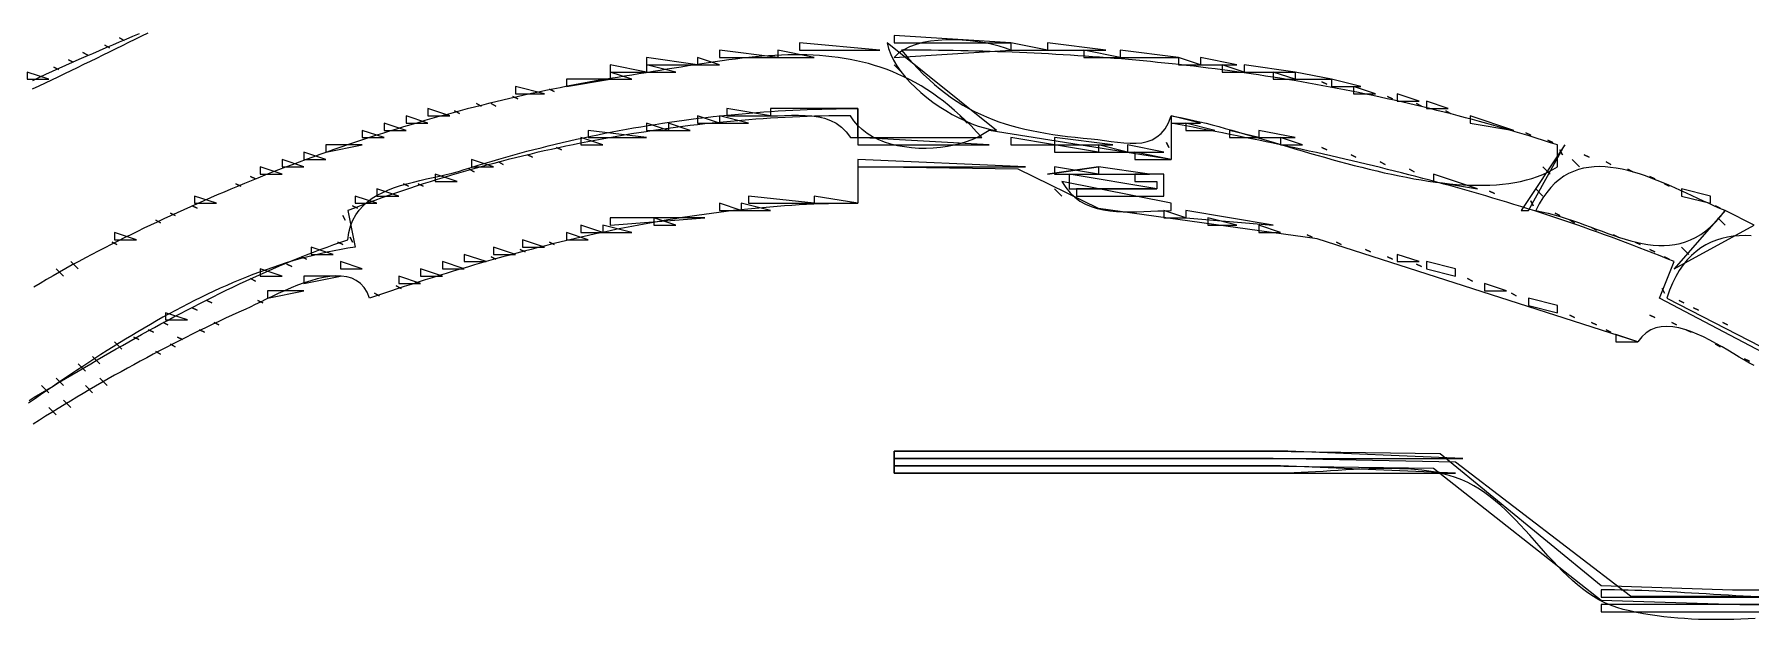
# Model space of a CAD drawing. Extents: x 0 to 1288, y 0 to 860.
# Drawn here: x 208 to 443.5, y 655.9 to 736.2 of the extents above; entities that cross this region are included whole.
import ezdxf

# ---------------------------------------------------------------- set-up
doc = ezdxf.new("R2010")
doc.units = 0
for name, color, linetype in [('C19', 19, 'CONTINUOUS'), ('C250', 250, 'CONTINUOUS'), ('C251', 251, 'CONTINUOUS'), ('C252', 252, 'CONTINUOUS'), ('C253', 253, 'CONTINUOUS'), ('C254', 254, 'CONTINUOUS'), ('C29', 29, 'CONTINUOUS'), ('C37', 37, 'CONTINUOUS'), ('C47', 47, 'CONTINUOUS'), ('C7', 7, 'CONTINUOUS')]:
    doc.layers.add(name, color=color, linetype=linetype)

msp = doc.modelspace()

# ---------------------------------------------------------------- linework, layer by layer
at = {"layer": 'C19'}
for points in [[(302, 725), (302, 724), (306, 724), (302, 725)], [(251, 712), (252, 707), (251.0372, 706.8475), (250.0788, 706.6795), (249.1249, 706.4964), (248.1753, 706.2984), (247.2299, 706.0858), (246.2887, 705.8589), (245.3516, 705.618), (244.4186, 705.3634), (243.4895, 705.0953), (242.5644, 704.8142), (241.6432, 704.5201), (240.7257, 704.2136), (239.8119, 703.8948), (238.9019, 703.564), (237.9954, 703.2216), (237.0924, 702.8678), (236.1929, 702.5028), (235.2968, 702.1272), (234.404, 701.741), (233.5144, 701.3445), (232.6281, 700.9382), (231.7449, 700.5223), (230.8648, 700.097), (229.9877, 699.6627), (229.1135, 699.2196), (228.2422, 698.7681), (227.3737, 698.3084), (226.5079, 697.8408), (225.6448, 697.3657), (224.7843, 696.8832), (223.9263, 696.3938), (223.0708, 695.8977), (222.2178, 695.3951), (221.367, 694.8865), (220.5186, 694.372), (219.6723, 693.852), (218.8282, 693.3267), (217.9862, 692.7965), (217.1462, 692.2616), (216.3082, 691.7224), (215.472, 691.179), (214.6377, 690.632), (213.8051, 690.0814), (212.9742, 689.5276), (212.1449, 688.9709), (211.3171, 688.4116), (210.4909, 687.8499), (209.6661, 687.2863), (208.8426, 686.7209), (208.0204, 686.154), (207.1995, 685.586)]]:
    msp.add_lwpolyline(points, dxfattribs=at)
at = {"layer": 'C250'}
for points in [[(219.666672, 735.666687), (220.333328, 735.333313), (219.666672, 735.666687)], [(313, 735), (313, 734), (324, 734), (313, 735)], [(342, 735), (342, 734), (347, 734), (342, 735)], [(214.666672, 733.666687), (215.333328, 733.333313), (214.666672, 733.666687)], [(217.666672, 734.666687), (218.333328, 734.333313), (217.666672, 734.666687)], [(352, 734), (352, 733), (357, 733), (352, 734)], [(365, 733), (365, 732), (368, 732), (365, 733)], [(207, 731), (207, 730), (210, 730), (207, 731)], [(210.666672, 731.666687), (211.333328, 731.333313), (210.666672, 731.666687)], [(371, 732), (371, 731), (374, 731), (371, 732)], [(378, 731), (378, 730), (381, 730), (378, 731)], [(389, 729), (389, 728), (392, 728), (389, 729)], [(393.666656, 727.666687), (394.333344, 727.333313), (393.666656, 727.666687)], [(397.666656, 726.666687), (398.333344, 726.333313), (397.666656, 726.666687)], [(299, 725), (299, 724), (302, 724), (299, 725)], [(279.666656, 720.666687), (280.333344, 720.333313), (279.666656, 720.666687)], [(363.333344, 721.333313), (363.666656, 720.666687), (363.333344, 721.333313)], [(275.666656, 719.666687), (276.333344, 719.333313), (275.666656, 719.666687)], [(348, 718), (348, 717), (354, 717), (348, 718)], [(400, 717), (400, 716), (406, 715), (400, 717)], [(252, 714), (252, 713), (255, 713), (252, 714)], [(258.666656, 715.666687), (259.333344, 715.333313), (258.666656, 715.666687)], [(260.666656, 715.666687), (261.333344, 715.333313), (260.666656, 715.666687)], [(414, 715), (415, 714), (414, 715)], [(250.333328, 711.333313), (250.666672, 710.666687), (250.333328, 711.333313)], [(251.666672, 712.666687), (252.333328, 712.333313), (251.666672, 712.666687)], [(363, 712), (363, 711), (366, 711), (363, 712)], [(413.333344, 713.333313), (413.666656, 712.666687), (413.333344, 713.333313)], [(219, 709), (219, 708), (222, 708), (219, 709)], [(246, 707), (246, 706), (249, 706), (246, 707)], [(249.666672, 707.666687), (250.333328, 707.333313), (249.666672, 707.666687)], [(434, 707), (435, 706), (434, 707)], [(242.666672, 704.666687), (243.333328, 704.333313), (242.666672, 704.666687)], [(244.666672, 705.666687), (245.333328, 705.333313), (244.666672, 705.666687)], [(250, 705), (250, 704), (253, 704), (250, 705)], [(393.666656, 705.666687), (394.333344, 705.333313), (393.666656, 705.666687)], [(399, 705), (399, 704), (403, 703), (403, 704), (399, 705)], [(431.666656, 705.666687), (432.333344, 705.333313), (431.666656, 705.666687)], [(237.666672, 702.666687), (238.333328, 702.333313), (237.666672, 702.666687)], [(245, 703), (245, 702), (250, 703), (245, 703)], [(254.666672, 700.666687), (255.333328, 700.333313), (254.666672, 700.666687)], [(431.333344, 701.333313), (431.666656, 700.666687), (431.333344, 701.333313)], [(230.666672, 695.666687), (231.333328, 695.333313), (230.666672, 695.666687)], [(232.666672, 696.666687), (233.333328, 696.333313), (232.666672, 696.666687)], [(421.666656, 696.666687), (422.333344, 696.333313), (421.666656, 696.666687)], [(423.666656, 695.666687), (424.333344, 695.333313), (423.666656, 695.666687)], [(224.666672, 692.666687), (225.333328, 692.333313), (224.666672, 692.666687)], [(214, 691), (215, 690), (214, 691)], [(216, 692), (217, 691), (216, 692)], [(210, 685), (211, 684), (210, 685)]]:
    msp.add_lwpolyline(points, dxfattribs=at)
at = {"layer": 'C251'}
for points in [[(222.4056, 736.2316), (221.4832, 735.8529), (220.5615, 735.4711), (219.6405, 735.0862), (218.7202, 734.6983), (217.8006, 734.3073), (216.8817, 733.9133), (215.9634, 733.5162), (215.0459, 733.1161), (214.129, 732.7129), (213.2129, 732.3066), (212.2975, 731.8974), (211.3828, 731.4851), (210.4688, 731.0697), (209.5555, 730.6513), (208.643, 730.2299), (207.7311, 729.8054)], [(326, 733), (342, 734), (341.2462, 734.2853), (340.4017, 734.5479), (339.4802, 734.7835), (338.4948, 734.9883), (337.4592, 735.1582), (336.3868, 735.2891), (335.2909, 735.377), (334.185, 735.4178), (333.0825, 735.4074), (331.997, 735.342), (330.9418, 735.2173), (329.9304, 735.0294), (328.9761, 734.7743), (328.0925, 734.4478), (327.293, 734.0459), (326.591, 733.5647), (326, 733)], [(395, 728), (395, 727), (398, 727), (395, 728)], [(303, 726), (303, 725), (309, 725), (303, 726)], [(309, 726), (309, 725), (309.9689, 725.012), (310.9373, 725.0384), (311.8996, 725.0642), (312.8505, 725.0745), (313.7846, 725.0543), (314.6964, 724.9886), (315.5805, 724.8625), (316.4314, 724.661), (317.2439, 724.3693), (318.0124, 723.9722), (318.7315, 723.455), (319.3958, 722.8025), (320, 722), (321, 722), (321, 726), (309, 726)], [(401.666656, 725.666687), (402.333344, 725.333313), (401.666656, 725.666687)], [(284, 723), (284, 722), (292, 722), (284, 723)], [(292, 724), (292, 723), (295, 723), (292, 724)], [(364, 725), (364, 724), (368, 724), (364, 725)], [(376, 723), (376, 722), (381, 722), (376, 723)], [(405, 725), (405, 724), (411, 723), (405, 725)], [(248, 721), (248, 720), (253, 721), (248, 721)], [(283, 722), (283, 721), (286, 721), (283, 722)], [(358, 721), (358, 720), (363, 720), (358, 721)], [(379, 722), (379, 721), (382, 721), (379, 722)], [(418, 721), (412, 712), (413, 712), (418, 721)], [(415.666656, 721.666687), (416.333344, 721.333313), (415.666656, 721.666687)], [(245, 720), (245, 719), (248, 719), (245, 720)], [(268, 719), (268, 718), (271, 718), (268, 719)], [(271.666656, 718.666687), (272.333344, 718.333313), (271.666656, 718.666687)], [(359, 720), (359, 719), (364, 719), (359, 720)], [(388.666656, 719.666687), (389.333344, 719.333313), (388.666656, 719.666687)], [(237.666672, 716.666687), (238.333328, 716.333313), (237.666672, 716.666687)], [(239, 718), (239, 717), (242, 717), (239, 718)], [(347, 717), (354, 718), (347, 717)], [(349, 716), (349.5305, 715.1579), (350.122, 714.4342), (350.7697, 713.8203), (351.4688, 713.3076), (352.2146, 712.8878), (353.0024, 712.5522), (353.8274, 712.2923), (354.6849, 712.0997), (355.57, 711.9659), (356.4781, 711.8822), (357.4045, 711.8403), (358.3443, 711.8316), (359.2928, 711.8476), (360.2453, 711.8797), (361.197, 711.9196), (362.1432, 711.9585), (363.0791, 711.9882), (364, 712), (364, 713), (349, 716)], [(354, 718), (354, 717), (361, 717), (354, 718)], [(414, 712), (414.848, 711.8373), (415.6926, 711.6441), (416.5335, 711.4244), (417.3706, 711.1817), (418.2039, 710.92), (419.033, 710.6429), (419.858, 710.3543), (420.6786, 710.0579), (421.4946, 709.7576), (422.3061, 709.457), (423.1127, 709.16), (423.9143, 708.8703), (424.7109, 708.5918), (425.5022, 708.3281), (426.2881, 708.0832), (427.0685, 707.8606), (427.8432, 707.6644), (428.612, 707.4981), (429.3749, 707.3655), (430.1316, 707.2706), (430.8821, 707.217), (431.6261, 707.2085), (432.3636, 707.2489), (433.0944, 707.3419), (433.8182, 707.4914), (434.5351, 707.7011), (435.2448, 707.9748), (435.9472, 708.3163), (436.6422, 708.7293), (437.3295, 709.2177), (438.0091, 709.7852), (438.6808, 710.4355), (439.3445, 711.1725), (440, 712), (439.276, 712.3039), (438.5382, 712.6257), (437.7877, 712.9622), (437.0257, 713.3104), (436.2536, 713.6671), (435.4726, 714.0292), (434.6838, 714.3936), (433.8885, 714.7572), (433.088, 715.1169), (432.2834, 715.4696), (431.4761, 715.8122), (430.6673, 716.1415), (429.8581, 716.4545), (429.0498, 716.7481), (428.2437, 717.0191), (427.441, 717.2645), (426.6429, 717.4811), (425.8507, 717.6659), (425.0656, 717.8156), (424.2888, 717.9273), (423.5215, 717.9978), (422.7651, 718.024), (422.0207, 718.0028), (421.2895, 717.9311), (420.5729, 717.8058), (419.872, 717.6238), (419.188, 717.3819), (418.5223, 717.0771), (417.876, 716.7062), (417.2504, 716.2662), (416.6467, 715.7539), (416.0661, 715.1663), (415.5099, 714.5002), (414.9793, 713.7525), (414.4756, 712.9201), (414, 712)], [(415, 718), (416, 717), (415, 718)], [(426.666656, 717.666687), (427.333344, 717.333313), (426.666656, 717.666687)], [(306, 714), (306, 713), (315, 713), (306, 714)], [(315, 714), (315, 713), (321, 713), (315, 714)], [(229.666672, 712.666687), (230.333328, 712.333313), (229.666672, 712.666687)], [(305, 713), (305, 712), (309, 712), (305, 713)], [(281, 709), (281, 708), (284, 708), (281, 709)], [(369, 711), (369, 710), (373, 710), (369, 711)], [(439, 711), (440, 710), (439, 711)], [(251.333328, 708.333313), (251.666672, 707.666687), (251.333328, 708.333313)], [(274.666656, 706.666687), (275.333344, 706.333313), (274.666656, 706.666687)], [(278.666656, 707.666687), (279.333344, 707.333313), (278.666656, 707.666687)], [(427.666656, 707.666687), (428.333344, 707.333313), (427.666656, 707.666687)], [(397.666656, 704.666687), (398.333344, 704.333313), (397.666656, 704.666687)], [(239, 704), (239, 703), (242, 703), (239, 704)], [(258, 703), (258, 702), (261, 702), (258, 703)], [(261, 704), (261, 703), (264, 703), (261, 704)], [(407, 702), (407, 701), (410, 701), (407, 702)], [(231.666672, 699.666687), (232.333328, 699.333313), (231.666672, 699.666687)], [(238.666672, 699.666687), (239.333328, 699.333313), (238.666672, 699.666687)], [(257.666656, 701.666687), (258.333344, 701.333313), (257.666656, 701.666687)], [(410.666656, 700.666687), (411.333344, 700.333313), (410.666656, 700.666687)], [(226, 698), (226, 697), (229, 697), (226, 698)], [(435.666656, 698.666687), (436.333344, 698.333313), (435.666656, 698.666687)], [(221.666672, 694.666687), (222.333328, 694.333313), (221.666672, 694.666687)], [(226.666672, 693.666687), (227.333328, 693.333313), (226.666672, 693.666687)], [(227.666672, 694.666687), (228.333328, 694.333313), (227.666672, 694.666687)], [(442.666656, 691.666687), (443.333344, 691.333313), (442.666656, 691.666687)], [(209, 688), (210, 687), (209, 688)], [(212, 686), (213, 685), (212, 686)], [(326, 679), (326, 678), (404, 678), (380, 679), (326, 679)], [(326, 677), (326, 676), (403, 676), (379, 677), (326, 677)], [(443.5151, 659.0632), (442.4888, 659.1241), (441.4651, 659.1859), (440.4444, 659.2481), (439.4271, 659.3104), (438.4135, 659.3724), (437.404, 659.4337), (436.399, 659.4938), (435.3987, 659.5525), (434.4037, 659.6093), (433.4142, 659.6637), (432.4306, 659.7156), (431.4533, 659.7643), (430.4826, 659.8096), (429.5189, 659.851), (428.5626, 659.8881), (427.614, 659.9207), (426.6735, 659.9482), (425.7415, 659.9702), (424.8184, 659.9865), (423.9044, 659.9965), (423, 660), (423, 659), (467, 659)], [(423, 658), (423, 657), (484, 657), (464, 658), (423, 658)]]:
    msp.add_lwpolyline(points, dxfattribs=at)
at = {"layer": 'C252'}
for points in [[(292, 733), (292, 732), (299, 732), (292, 733)], [(299, 733), (299, 732), (302, 732), (299, 733)], [(292, 732), (292, 731), (296, 731), (292, 732)], [(278.666656, 728.666687), (279.333344, 728.333313), (278.666656, 728.666687)], [(281, 730), (281, 729), (287, 730), (281, 730)], [(270.666656, 726.666687), (271.333344, 726.333313), (270.666656, 726.666687)], [(273.666656, 727.666687), (274.333344, 727.333313), (273.666656, 727.666687)], [(469, 680), (431, 700), (433, 705), (432.044, 705.3897), (431.0882, 705.7746), (430.1326, 706.1548), (429.1772, 706.5303), (428.2219, 706.9012), (427.2667, 707.2676), (426.3115, 707.6294), (425.3564, 707.9868), (424.4013, 708.3397), (423.4462, 708.6884), (422.491, 709.0327), (421.5358, 709.3729), (420.5804, 709.7088), (419.6249, 710.0407), (418.6693, 710.3685), (417.7134, 710.6923), (416.7573, 711.0122), (415.801, 711.3281), (414.8444, 711.6403), (413.8875, 711.9486), (412.9302, 712.2533), (411.9726, 712.5543), (411.0146, 712.8517), (410.0562, 713.1455), (409.0973, 713.4359), (408.1379, 713.7228), (407.178, 714.0064), (406.2176, 714.2866), (405.2566, 714.5636), (404.295, 714.8374), (403.3328, 715.108), (402.3699, 715.3755), (401.4064, 715.64), (400.4421, 715.9015), (399.4771, 716.1601), (398.5113, 716.4158), (397.5447, 716.6687), (396.5773, 716.9189), (395.6091, 717.1663), (394.6399, 717.4111), (393.6699, 717.6534), (392.6989, 717.8931), (391.7269, 718.1303), (390.7539, 718.3651), (389.7799, 718.5976), (388.8048, 718.8278), (387.8287, 719.0557), (386.8514, 719.2814), (385.873, 719.505), (384.8934, 719.7266), (383.9126, 719.9461), (382.9306, 720.1636), (381.9473, 720.3793), (380.9628, 720.5931), (379.9769, 720.8051), (378.9896, 721.0154), (378.001, 721.224), (377.011, 721.431), (376.0196, 721.6364), (375.0267, 721.8403), (374.0323, 722.0427), (373.0363, 722.2438), (372.0389, 722.4435), (371.0398, 722.642), (370.0392, 722.8392), (369.0369, 723.0352), (368.033, 723.2302), (367.0273, 723.4241), (366.02, 723.6169), (365.0108, 723.8089), (364, 724), (364, 719), (339, 723), (338.3444, 722.5508), (337.6232, 722.1438), (336.8435, 721.7801), (336.0124, 721.4604), (335.1373, 721.1858), (334.2251, 720.9571), (333.2831, 720.7753), (332.3184, 720.6413), (331.3382, 720.556), (330.3497, 720.5204), (329.36, 720.5354), (328.3763, 720.602), (327.4057, 720.721), (326.4555, 720.8933), (325.5328, 721.12), (324.6447, 721.4019), (323.7984, 721.74), (323.0011, 722.1352), (322.2599, 722.5884), (321.5821, 723.1005), (320.9747, 723.6725), (320.4449, 724.3054), (320, 725), (319.0078, 724.9971), (318.0143, 724.9885), (317.0196, 724.9743), (316.0237, 724.9543), (315.0267, 724.9288), (314.0287, 724.8976), (313.0297, 724.8607), (312.0298, 724.8183), (311.0291, 724.7703), (310.0275, 724.7167), (309.0253, 724.6576), (308.0224, 724.593), (307.019, 724.5228), (306.015, 724.4472), (305.0106, 724.3661), (304.0058, 724.2795), (303.0006, 724.1875), (301.9953, 724.0901), (300.9897, 723.9872), (299.984, 723.879), (298.9783, 723.7655), (297.9726, 723.6465), (296.9669, 723.5223), (295.9614, 723.3927), (294.9561, 723.2578), (293.9511, 723.1177), (292.9465, 722.9723), (291.9422, 722.8217), (290.9384, 722.6658), (289.9351, 722.5047), (288.9325, 722.3385), (287.9305, 722.1671), (286.9292, 721.9905), (285.9288, 721.8088), (284.9292, 721.622), (283.9305, 721.4301), (282.9329, 721.2331), (281.9363, 721.031), (280.9408, 720.8239), (279.9466, 720.6118), (278.9536, 720.3946), (277.9619, 720.1725), (276.9716, 719.9454), (275.9827, 719.7134), (274.9954, 719.4764), (274.0097, 719.2345), (273.0256, 718.9877), (272.0433, 718.736), (271.0627, 718.4795), (270.084, 718.2181), (269.1072, 717.9518), (268.1324, 717.6808), (267.1597, 717.405), (266.189, 717.1244), (265.2206, 716.839), (264.2544, 716.5489), (263.2904, 716.2541), (262.3289, 715.9546), (261.3698, 715.6504), (260.4133, 715.3415), (259.4593, 715.0279), (258.5079, 714.7098), (257.5592, 714.387), (256.6134, 714.0597), (255.6703, 713.7277), (254.7302, 713.3912), (253.793, 713.0502), (252.8589, 712.7046), (251.9278, 712.3545), (251, 712)], [(253, 723), (253, 722), (256, 722), (253, 723)], [(295, 724), (295, 723), (298, 723), (295, 724)], [(348, 722), (348, 721), (356, 721), (348, 722)], [(348, 721), (348, 720), (354, 720), (348, 721)], [(392.666656, 718.666687), (393.333344, 718.333313), (392.666656, 718.666687)], [(420.666656, 719.666687), (421.333344, 719.333313), (420.666656, 719.666687)], [(423.666656, 718.666687), (424.333344, 718.333313), (423.666656, 718.666687)], [(359, 717), (359, 716), (362, 716), (362, 715), (351, 715), (351, 714), (363, 714), (363, 717), (359, 717)], [(396.666656, 717.666687), (397.333344, 717.333313), (396.666656, 717.666687)], [(255, 715), (255, 714), (258, 714), (255, 715)], [(348, 715), (349, 714), (348, 715)], [(407.666656, 714.666687), (408.333344, 714.333313), (407.666656, 714.666687)], [(431.666656, 715.666687), (432.333344, 715.333313), (431.666656, 715.666687)], [(434, 715), (434, 714), (438, 713), (438, 714), (434, 715)], [(440, 712), (433, 704), (444, 710), (440, 712)], [(293, 711), (293, 710), (296, 710), (293, 711)], [(376, 710), (376, 709), (379, 709), (376, 710)], [(418.666656, 710.666687), (419.333344, 710.333313), (418.666656, 710.666687)], [(275, 708), (275, 707), (278, 707), (275, 708)], [(382.666656, 708.666687), (383.333344, 708.333313), (382.666656, 708.666687)], [(429.666656, 706.666687), (430.333344, 706.333313), (429.666656, 706.666687)], [(443.5839, 708.5501), (442.7487, 708.5747), (441.9254, 708.5518), (441.1162, 708.4793), (440.323, 708.355), (439.5476, 708.177), (438.7922, 707.943), (438.0587, 707.6509), (437.3491, 707.2986), (436.6653, 706.8841), (436.0093, 706.4051), (435.3831, 705.8596), (434.7887, 705.2454), (434.2281, 704.5604), (433.7031, 703.8026), (433.2158, 702.9697), (432.7682, 702.0598), (432.3623, 701.0705), (432, 700)], [(213, 705), (214, 704), (213, 705)], [(264, 705), (264, 704), (267, 704), (264, 705)], [(270.666656, 705.666687), (271.333344, 705.333313), (270.666656, 705.666687)], [(432, 700), (469, 681)], [(433.666656, 699.666687), (434.333344, 699.333313), (433.666656, 699.666687)], [(418.666656, 697.666687), (419.333344, 697.333313), (418.666656, 697.666687)], [(225.666672, 696.666687), (226.333328, 696.333313), (225.666672, 696.666687)], [(211, 689), (212, 688), (211, 689)], [(215, 688), (216, 687), (215, 688)], [(217, 689), (218, 688), (217, 689)], [(326, 678), (326, 677), (376, 677), (400, 676.682861), (423, 658.603394), (442, 658), (484, 658), (468, 659), (427, 659.148132), (403, 677.486145), (378, 678), (326, 678)]]:
    msp.add_lwpolyline(points, dxfattribs=at)
at = {"layer": 'C253'}
for points in [[(325, 735), (325.2041, 734.2093), (325.5024, 733.4185), (325.8881, 732.6312), (326.3543, 731.8507), (326.8942, 731.0807), (327.501, 730.3244), (328.1679, 729.5855), (328.8881, 728.8673), (329.6548, 728.1734), (330.4612, 727.5071), (331.3003, 726.8721), (332.1656, 726.2717), (333.05, 725.7094), (333.9468, 725.1888), (334.8493, 724.7131), (335.7505, 724.286), (336.6437, 723.9109), (337.5221, 723.5913), (338.3788, 723.3306), (339.207, 723.1323), (340, 723), (325, 735)], [(326, 736), (326, 735), (342, 735), (326, 736)], [(347, 735), (347, 734), (355, 734), (347, 735)], [(302, 734), (302, 733), (310, 733), (302, 734)], [(327, 734), (327.7538, 733.0977), (328.5073, 732.2435), (329.2613, 731.4358), (330.0166, 730.6731), (330.7742, 729.954), (331.5348, 729.2771), (332.2994, 728.6407), (333.0689, 728.0435), (333.8442, 727.484), (334.626, 726.9607), (335.4153, 726.4722), (336.213, 726.0169), (337.0199, 725.5934), (337.837, 725.2002), (338.665, 724.8358), (339.5049, 724.4989), (340.3575, 724.1878), (341.2238, 723.9012), (342.1045, 723.6375), (343.0006, 723.3952), (343.913, 723.173), (344.8425, 722.9693), (345.79, 722.7827), (346.7563, 722.6117), (347.7424, 722.4547), (348.7492, 722.3104), (349.7774, 722.1773), (350.8281, 722.0539), (351.9019, 721.9386), (353, 721.8302), (353.9168, 721.7285), (354.8302, 721.6078), (355.735, 721.4828), (356.6259, 721.3681), (357.4975, 721.2785), (358.3447, 721.2287), (359.1622, 721.2334), (359.9447, 721.3073), (360.6869, 721.4652), (361.3836, 721.7218), (362.0295, 722.0918), (362.6194, 722.5899), (363.1479, 723.2308), (363.6099, 724.0292), (364, 725), (364.7455, 724.8668), (365.5119, 724.7168), (366.2985, 724.5508), (367.1043, 724.3699), (367.9286, 724.1749), (368.7706, 723.9667), (369.6295, 723.7464), (370.5044, 723.5147), (371.3946, 723.2727), (372.2993, 723.0212), (373.2177, 722.7612), (374.1489, 722.4936), (375.0922, 722.2193), (376.0467, 721.9393), (377.0117, 721.6545), (377.9863, 721.3658), (378.9698, 721.0742), (379.9614, 720.7805), (380.9601, 720.4857), (381.9654, 720.1908), (382.9762, 719.8965), (383.9919, 719.604), (385.0116, 719.314), (386.0346, 719.0276), (387.0599, 718.7457), (388.0869, 718.4691), (389.1147, 718.1988), (390.1425, 717.9357), (391.1696, 717.6808), (392.195, 717.435), (393.218, 717.1992), (394.2379, 716.9743), (395.2537, 716.7613), (396.2647, 716.561), (397.2702, 716.3745), (398.2692, 716.2026), (399.261, 716.0463), (400.2448, 715.9065), (401.2197, 715.7841), (402.1851, 715.6801), (403.14, 715.5953), (404.0837, 715.5307), (405.0153, 715.4872), (405.9341, 715.4658), (406.8393, 715.4674), (407.73, 715.4928), (408.6055, 715.5431), (409.4649, 715.6192), (410.3075, 715.7219), (411.1325, 715.8522), (411.9389, 716.0111), (412.7261, 716.1994), (413.4933, 716.4182), (414.2396, 716.6682), (414.9642, 716.9505), (415.6663, 717.2659), (416.3452, 717.6154), (417, 718), (417, 721), (416.0285, 721.3137), (415.0569, 721.623), (414.0851, 721.9278), (413.1131, 722.2283), (412.1409, 722.5243), (411.1684, 722.816), (410.1958, 723.1034), (409.223, 723.3865), (408.2499, 723.6652), (407.2766, 723.9397), (406.303, 724.21), (405.3292, 724.476), (404.3552, 724.7378), (403.3809, 724.9954), (402.4063, 725.2489), (401.4314, 725.4982), (400.4562, 725.7434), (399.4808, 725.9845), (398.505, 726.2215), (397.529, 726.4545), (396.5526, 726.6835), (395.5759, 726.9084), (394.5989, 727.1294), (393.6215, 727.3463), (392.6438, 727.5594), (391.6658, 727.7685), (390.6874, 727.9737), (389.7086, 728.1751), (388.7294, 728.3726), (387.7499, 728.5662), (386.77, 728.7561), (385.7897, 728.9421), (384.809, 729.1244), (383.8279, 729.3029), (382.8464, 729.4778), (381.8644, 729.6489), (380.8821, 729.8163), (379.8993, 729.9801), (378.916, 730.1402), (377.9323, 730.2967), (376.9482, 730.4497), (375.9636, 730.599), (374.9785, 730.7448), (373.9929, 730.8871), (373.0068, 731.0259), (372.0203, 731.1612), (371.0332, 731.293), (370.0457, 731.4214), (369.0576, 731.5464), (368.069, 731.668), (367.0799, 731.7862), (366.0903, 731.9011), (365.1001, 732.0126), (364.1093, 732.1208), (363.118, 732.2258), (362.1262, 732.3274), (361.1337, 732.4259), (360.1407, 732.5211), (359.1471, 732.6131), (358.1529, 732.7019), (357.1581, 732.7876), (356.1627, 732.8701), (355.1667, 732.9496), (354.1701, 733.0259), (353.1728, 733.0992), (352.1749, 733.1694), (351.1763, 733.2367), (350.1772, 733.3009), (349.1773, 733.3621), (348.1768, 733.4204), (347.1756, 733.4757), (346.1737, 733.5282), (345.1712, 733.5777), (344.168, 733.6244), (343.164, 733.6682), (342.1594, 733.7092), (341.154, 733.7474), (340.1479, 733.7828), (339.1411, 733.8154), (338.1336, 733.8454), (337.1253, 733.8725), (336.1162, 733.8971), (335.1064, 733.9189), (334.0959, 733.9381), (333.0845, 733.9546), (332.0724, 733.9686), (331.0595, 733.9799), (330.0458, 733.9887), (329.0314, 733.995), (328.0161, 733.9987), (327, 734)], [(357, 734), (357, 733), (365, 733), (357, 734)], [(368, 733), (368, 732), (373, 732), (368, 733)], [(287, 732), (287, 731), (292, 731), (287, 732)], [(287, 731), (287, 730), (290, 730), (287, 731)], [(326, 732), (327, 731), (326, 732)], [(374, 732), (374, 731), (381, 731), (374, 732)], [(381, 731), (381, 730), (386, 730), (381, 731)], [(274, 729), (274, 728), (278, 728), (274, 729)], [(262, 726), (262, 725), (265, 725), (262, 726)], [(265.666656, 725.666687), (266.333344, 725.333313), (265.666656, 725.666687)], [(268.666656, 726.666687), (269.333344, 726.333313), (268.666656, 726.666687)], [(399, 727), (399, 726), (402, 726), (399, 727)], [(256, 724), (256, 723), (259, 723), (256, 724)], [(259, 725), (259, 724), (262, 724), (259, 725)], [(366, 724), (366, 723), (370, 723), (366, 724)], [(372, 723), (372, 722), (376, 722), (372, 723)], [(321, 722), (321, 721), (339, 721), (321, 722)], [(354, 721), (354, 720), (358, 720), (354, 721)], [(384.666656, 720.666687), (385.333344, 720.333313), (384.666656, 720.666687)], [(412.666656, 722.666687), (413.333344, 722.333313), (412.666656, 722.666687)], [(242, 719), (242, 718), (245, 718), (242, 719)], [(444, 690.7553), (443.3562, 691.0987), (442.6674, 691.4894), (441.9389, 691.917), (441.1758, 692.3708), (440.3836, 692.8406), (439.5672, 693.3159), (438.7321, 693.7862), (437.8834, 694.2411), (437.0264, 694.6702), (436.1664, 695.0629), (435.3084, 695.4089), (434.4579, 695.6977), (433.62, 695.9188), (432.8, 696.0619), (432.0031, 696.1165), (431.2345, 696.0721), (430.4995, 695.9182), (429.8033, 695.6446), (429.1511, 695.2406), (428.5483, 694.6959), (428, 694), (384, 708.112671), (354, 712.278564), (343, 717.685974), (321, 718)], [(429.666656, 716.666687), (430.333344, 716.333313), (429.666656, 716.666687)], [(230, 714), (230, 713), (233, 713), (230, 714)], [(235.666672, 715.666687), (236.333328, 715.333313), (235.666672, 715.666687)], [(226.666672, 711.666687), (227.333328, 711.333313), (226.666672, 711.666687)], [(302, 713), (302, 712), (305, 712), (302, 713)], [(366, 712), (366, 711), (378, 710), (366, 712)], [(438.666656, 712.666687), (439.333344, 712.333313), (438.666656, 712.666687)], [(224.666672, 710.666687), (225.333328, 710.333313), (224.666672, 710.666687)], [(286, 710), (286, 709), (290, 709), (286, 710)], [(287, 711), (287, 710), (300, 711), (287, 711)], [(218.666672, 707.666687), (219.333328, 707.333313), (218.666672, 707.666687)], [(271, 707), (271, 706), (274, 706), (271, 707)], [(386.666656, 707.666687), (387.333344, 707.333313), (386.666656, 707.666687)], [(390.666656, 706.666687), (391.333344, 706.333313), (390.666656, 706.666687)], [(267, 706), (267, 705), (270, 705), (267, 706)], [(395, 706), (395, 705), (398, 705), (395, 706)], [(211, 704), (212, 703), (211, 704)], [(240, 701), (240, 700), (245, 701), (240, 701)], [(413, 700), (413, 699), (417, 698), (417, 699), (413, 700)], [(229.666672, 698.666687), (230.333328, 698.333313), (229.666672, 698.666687)], [(223.666672, 695.666687), (224.333328, 695.333313), (223.666672, 695.666687)], [(425, 695), (425, 694), (428, 694), (425, 695)], [(432.666656, 696.666687), (433.333344, 696.333313), (432.666656, 696.666687)], [(439.666656, 696.666687), (440.333344, 696.333313), (439.666656, 696.666687)], [(219, 694), (220, 693), (219, 694)], [(438.666656, 693.666687), (439.333344, 693.333313), (438.666656, 693.666687)], [(440.666656, 692.666687), (441.333344, 692.333313), (440.666656, 692.666687)]]:
    msp.add_lwpolyline(points, dxfattribs=at)
at = {"layer": 'C254'}
for points in [[(386, 730), (386, 729), (390, 729), (386, 730)], [(335, 725), (336, 724), (335, 725)], [(342, 722), (342, 721), (348, 721), (342, 722)], [(350, 717), (350, 715), (362, 715), (350, 717)], [(283, 710), (283, 709), (286, 709), (283, 710)], [(424.666656, 708.666687), (425.333344, 708.333313), (424.666656, 708.666687)], [(404.666656, 702.666687), (405.333344, 702.333313), (404.666656, 702.666687)], [(434.666656, 695.666687), (435.333344, 695.333313), (434.666656, 695.666687)]]:
    msp.add_lwpolyline(points, dxfattribs=at)
at = {"layer": 'C29'}
msp.add_lwpolyline([(429.666656, 697.666687), (430.333344, 697.333313), (429.666656, 697.666687)], dxfattribs=at)
at = {"layer": 'C37'}
for points in [[(417.333344, 720.333313), (417.666656, 719.666687), (417.333344, 720.333313)], [(416.666656, 711.666687), (417.333344, 711.333313), (416.666656, 711.666687)]]:
    msp.add_lwpolyline(points, dxfattribs=at)
at = {"layer": 'C47'}
for points in [[(212.666672, 732.666687), (213.333328, 732.333313), (212.666672, 732.666687)], [(384.666656, 729.666687), (385.333344, 729.333313), (384.666656, 729.666687)], [(321, 719), (321, 718), (344, 718), (321, 719)]]:
    msp.add_lwpolyline(points, dxfattribs=at)
at = {"layer": 'C7'}
for points in [[(207.7661, 728.7058), (208.6485, 729.1135), (209.5303, 729.5251), (210.4116, 729.9403), (211.2923, 730.3587), (212.1727, 730.7801), (213.0527, 731.2043), (213.9325, 731.6307), (214.8122, 732.0593), (215.6918, 732.4897), (216.5714, 732.9215), (217.451, 733.3546), (218.3309, 733.7885), (219.211, 734.223), (220.0915, 734.6578), (220.9723, 735.0926), (221.8537, 735.5271), (222.7357, 735.961), (223.6183, 736.3939)], [(207.2965, 685.9542), (208, 686.3989), (208.8539, 686.9135), (209.7093, 687.428), (210.5661, 687.942), (211.4244, 688.4554), (212.2842, 688.9682), (213.1455, 689.48), (214.0084, 689.9908), (214.8728, 690.5003), (215.7388, 691.0085), (216.6064, 691.5151), (217.4757, 692.02), (218.3466, 692.523), (219.2192, 693.0239), (220.0935, 693.5227), (220.9695, 694.0191), (221.8473, 694.513), (222.7269, 695.0041), (223.6082, 695.4924), (224.4914, 695.9777), (225.3764, 696.4598), (226.2633, 696.9385), (227.152, 697.4138), (228.0427, 697.8853), (228.9354, 698.353), (229.8299, 698.8167), (230.7265, 699.2762), (231.6251, 699.7314), (232.5257, 700.1821), (233.4283, 700.6282), (234.3331, 701.0694), (235.2399, 701.5056), (236.1489, 701.9367), (237.06, 702.3625), (237.9732, 702.7828), (238.8887, 703.1974), (239.8064, 703.6062), (240.7263, 704.0091), (241.6485, 704.4059), (242.573, 704.7963), (243.4998, 705.1803), (244.4289, 705.5576), (245.3604, 705.9282), (246.2942, 706.2918), (247.2305, 706.6483), (248.1691, 706.9976), (249.1103, 707.3394), (250.0539, 707.6735), (251, 708), (251.1463, 708.9741), (251.3821, 709.863), (251.7017, 710.6717), (252.0994, 711.4051), (252.5697, 712.0682), (253.1068, 712.6658), (253.7051, 713.203), (254.359, 713.6847), (255.0629, 714.1159), (255.811, 714.5015), (256.5978, 714.8465), (257.4177, 715.1558), (258.2648, 715.4344), (259.1337, 715.6872), (260.0187, 715.9192), (260.9141, 716.1353), (261.8143, 716.3406), (262.7136, 716.5398), (263.6064, 716.7381), (264.4871, 716.9403), (265.3501, 717.1515), (266.1895, 717.3765), (267, 717.6203), (267.9461, 717.9209), (268.8945, 718.216), (269.8452, 718.5057), (270.7981, 718.79), (271.7532, 719.0688), (272.7103, 719.3422), (273.6695, 719.6101), (274.6307, 719.8726), (275.5937, 720.1296), (276.5587, 720.3811), (277.5254, 720.6272), (278.4939, 720.8678), (279.4641, 721.1029), (280.4359, 721.3325), (281.4093, 721.5567), (282.3843, 721.7754), (283.3607, 721.9886), (284.3385, 722.1963), (285.3177, 722.3985), (286.2982, 722.5953), (287.2799, 722.7865), (288.2629, 722.9723), (289.2469, 723.1525), (290.2321, 723.3272), (291.2182, 723.4965), (292.2054, 723.6602), (293.1934, 723.8184), (294.1823, 723.9711), (295.172, 724.1183), (296.1624, 724.26), (297.1536, 724.3961), (298.1453, 724.5268), (299.1376, 724.6519), (300.1305, 724.7714), (301.1238, 724.8855), (302.1175, 724.994), (303.1115, 725.0969), (304.1059, 725.1943), (305.1004, 725.2862), (306.0952, 725.3725), (307.0901, 725.4533), (308.085, 725.5285), (309.08, 725.5982), (310.0749, 725.6623), (311.0697, 725.7209), (312.0644, 725.7739), (313.0588, 725.8213), (314.053, 725.8631), (315.0468, 725.8994), (316.0403, 725.9301), (317.0333, 725.9553), (318.0259, 725.9748), (319.0179, 725.9888), (320.0092, 725.9972), (321, 726), (321, 722), (338, 722), (337.2644, 722.8203), (336.5243, 723.6034), (335.7799, 724.35), (335.0309, 725.0608), (334.2776, 725.7365), (333.5198, 726.3779), (332.7575, 726.9856), (331.9909, 727.5605), (331.2198, 728.1031), (330.4442, 728.6143), (329.6642, 729.0947), (328.8798, 729.5451), (328.0909, 729.9662), (327.2977, 730.3587), (326.4999, 730.7233), (325.6978, 731.0608), (324.8912, 731.3719), (324.0801, 731.6572), (323.2647, 731.9176), (322.4448, 732.1538), (321.6205, 732.3663), (320.7917, 732.5561), (319.9586, 732.7238), (319.121, 732.8701), (318.2789, 732.9957), (317.4325, 733.1014), (316.5816, 733.1879), (315.7263, 733.2559), (314.8665, 733.3062), (314.0024, 733.3393), (313.1338, 733.3562), (312.2608, 733.3574), (311.3833, 733.3438), (310.5015, 733.316), (309.6152, 733.2747), (308.7245, 733.2207), (307.8294, 733.1547), (306.9299, 733.0775), (306.0259, 732.9896), (305.1176, 732.892), (304.2048, 732.7852), (303.2876, 732.67), (302.3659, 732.5471), (301.4399, 732.4173), (300.5095, 732.2812), (299.5746, 732.1396), (298.6353, 731.9932), (297.6916, 731.8428), (296.7435, 731.689), (295.791, 731.5325), (294.8341, 731.3742), (293.8728, 731.2147), (292.907, 731.0546), (291.9369, 730.8949), (290.9623, 730.7361), (289.9833, 730.579), (289, 730.4244)], [(310, 734), (310, 733), (315, 733), (310, 734)], [(289, 730.4243), (288.0135, 730.2685), (287.0274, 730.108), (286.0416, 729.9428), (285.0561, 729.7729), (284.071, 729.5982), (283.0862, 729.419), (282.1019, 729.235), (281.118, 729.0465), (280.1346, 728.8533), (279.1517, 728.6556), (278.1693, 728.4532), (277.1874, 728.2464), (276.2062, 728.035), (275.2255, 727.8191), (274.2455, 727.5987), (273.2662, 727.3738), (272.2875, 727.1445), (271.3096, 726.9107), (270.3324, 726.6726), (269.356, 726.43), (268.3803, 726.1831), (267.4056, 725.9318), (266.4316, 725.6762), (265.4586, 725.4162), (264.4865, 725.152), (263.5153, 724.8835), (262.5451, 724.6107), (261.5759, 724.3337), (260.6077, 724.0525), (259.6405, 723.7671), (258.6745, 723.4775), (257.7095, 723.1838), (256.7457, 722.8859), (255.7831, 722.5839), (254.8216, 722.2778), (253.8614, 721.9676), (252.9024, 721.6533), (251.9447, 721.3351), (250.9883, 721.0127), (250.0332, 720.6864), (249.0795, 720.3561), (248.1271, 720.0219), (247.1762, 719.6837), (246.2267, 719.3416), (245.2787, 718.9956), (244.3322, 718.6456), (243.3872, 718.2919), (242.4438, 717.9342), (241.5019, 717.5728), (240.5616, 717.2076), (239.623, 716.8385), (238.6861, 716.4657), (237.7508, 716.0892), (236.8173, 715.7089), (235.8855, 715.3249), (234.9554, 714.9372), (234.0272, 714.5459), (233.1008, 714.1509), (232.1763, 713.7522), (231.2536, 713.35), (230.3329, 712.9442), (229.4141, 712.5348), (228.4973, 712.1218), (227.5824, 711.7053), (226.6696, 711.2853), (225.7589, 710.8618), (224.8502, 710.4349), (223.9436, 710.0044), (223.0392, 709.5706), (222.1369, 709.1333), (221.2369, 708.6927), (220.339, 708.2486), (219.4434, 707.8012), (218.55, 707.3505), (217.659, 706.8964), (216.7703, 706.4391), (215.8839, 705.9784), (215, 705.5146), (214.1031, 705.0363), (213.2114, 704.5505), (212.3244, 704.0574), (211.442, 703.5574), (210.564, 703.0508), (209.6901, 702.538), (208.82, 702.0194), (207.9536, 701.4954)], [(419, 719), (420, 718), (419, 719)], [(321, 718), (321, 713), (319.9924, 712.9962), (318.9851, 712.9852), (317.978, 712.9669), (316.9712, 712.9413), (315.9648, 712.9087), (314.9587, 712.869), (313.9529, 712.8224), (312.9475, 712.7689), (311.9424, 712.7087), (310.9378, 712.6417), (309.9336, 712.568), (308.9298, 712.4878), (307.9265, 712.4012), (306.9236, 712.3081), (305.9213, 712.2088), (304.9195, 712.1032), (303.9182, 711.9914), (302.9174, 711.8736), (301.9173, 711.7497), (300.9177, 711.62), (299.9187, 711.4844), (298.9203, 711.3431), (297.9226, 711.1961), (296.9256, 711.0435), (295.9293, 710.8853), (294.9336, 710.7218), (293.9387, 710.5528), (292.9445, 710.3787), (291.9511, 710.1993), (290.9584, 710.0148), (289.9665, 709.8252), (288.9755, 709.6307), (287.9853, 709.4313), (286.996, 709.2271), (286.0075, 709.0182), (285.0199, 708.8047), (284.0332, 708.5866), (283.0475, 708.364), (282.0626, 708.1371), (281.0788, 707.9058), (280.096, 707.6702), (279.1141, 707.4305), (278.1333, 707.1868), (277.1535, 706.939), (276.1748, 706.6873), (275.1971, 706.4318), (274.2206, 706.1725), (273.2451, 705.9095), (272.2708, 705.6429), (271.2977, 705.3728), (270.3257, 705.0993), (269.355, 704.8224), (268.3854, 704.5422), (267.417, 704.2588), (266.45, 703.9723), (265.4841, 703.6828), (264.5196, 703.3903), (263.5564, 703.0949), (262.5945, 702.7967), (261.6339, 702.4958), (260.6747, 702.1922), (259.7169, 701.8861), (258.7604, 701.5775), (257.8054, 701.2664), (256.8519, 700.9531), (255.8997, 700.6375), (254.9491, 700.3198), (254, 700), (253.6625, 700.8033), (253.2418, 701.4688), (252.7444, 702.0049), (252.1771, 702.4199), (251.5465, 702.7222), (250.8594, 702.9204), (250.1224, 703.0227), (249.3421, 703.0376), (248.5254, 702.9735), (247.6788, 702.8387), (246.8091, 702.6418), (245.9229, 702.3911), (245.027, 702.095), (244.1279, 701.7619), (243.2324, 701.4002), (242.3472, 701.0184), (241.479, 700.6248), (240.6344, 700.2278), (239.8201, 699.8359), (239.0428, 699.4575), (238.3093, 699.1008), (237.6261, 698.7745), (237, 698.4869), (236.0744, 698.0713), (235.152, 697.6515), (234.2326, 697.2275), (233.3161, 696.7995), (232.4026, 696.3672), (231.4919, 695.931), (230.5842, 695.4906), (229.6792, 695.0463), (228.777, 694.5979), (227.8775, 694.1456), (226.9807, 693.6894), (226.0866, 693.2293), (225.195, 692.7654), (224.306, 692.2976), (223.4195, 691.826), (222.5355, 691.3507), (221.6539, 690.8716), (220.7747, 690.3888), (219.8978, 689.9024), (219.0232, 689.4123), (218.1509, 688.9187), (217.2808, 688.4214), (216.4129, 687.9206), (215.5471, 687.4163), (214.6834, 686.9085), (213.8218, 686.3973), (212.9622, 685.8827), (212.1045, 685.3647), (211.2487, 684.8433), (210.3949, 684.3186), (209.5428, 683.7906), (208.6926, 683.2594), (207.8441, 682.7249)], [(263, 717), (263, 716), (266, 716), (263, 717)], [(267.666656, 717.666687), (268.333344, 717.333313), (267.666656, 717.666687)], [(421.666656, 709.666687), (422.333344, 709.333313), (421.666656, 709.666687)], [(444.1273, 656.0647), (443.1484, 656.0149), (442.1713, 655.9737), (441.1962, 655.9419), (440.2233, 655.9203), (439.2528, 655.9096), (438.2847, 655.9105), (437.3193, 655.9238), (436.3568, 655.9502), (435.3972, 655.9905), (434.4408, 656.0453), (433.4876, 656.1155), (432.5379, 656.2018), (431.5918, 656.3049), (430.6495, 656.4255), (429.7111, 656.5644), (428.7768, 656.7223), (427.8467, 656.9001), (426.9211, 657.0983), (426, 657.3178), (425.1292, 657.5689), (424.2873, 657.876), (423.4722, 658.2354), (422.682, 658.6435), (421.9149, 659.0968), (421.1689, 659.5918), (420.4423, 660.1248), (419.733, 660.6924), (419.0392, 661.2909), (418.3589, 661.9168), (417.6904, 662.5665), (417.0317, 663.2365), (416.3809, 663.9232), (415.7361, 664.6231), (415.0954, 665.3325), (414.457, 666.048), (413.8189, 666.766), (413.1792, 667.4829), (412.5361, 668.1951), (411.8876, 668.8991), (411.2319, 669.5914), (410.5671, 670.2683), (409.8912, 670.9263), (409.2025, 671.5619), (408.4989, 672.1715), (407.7786, 672.7515), (407.0397, 673.2984), (406.2803, 673.8085), (405.4985, 674.2785), (404.6925, 674.7046), (403.8602, 675.0833), (403, 675.4112), (402.1282, 675.6847), (401.2267, 675.9179), (400.2979, 676.1132), (399.3444, 676.2732), (398.3688, 676.4005), (397.3735, 676.4976), (396.3612, 676.567), (395.3343, 676.6114), (394.2955, 676.6333), (393.2471, 676.6352), (392.1919, 676.6198), (391.1323, 676.5895), (390.0708, 676.5469), (389.01, 676.4946), (387.9525, 676.4352), (386.9008, 676.3711), (385.8574, 676.305), (384.8248, 676.2394), (383.8057, 676.1769), (382.8025, 676.12), (381.8178, 676.0713), (380.8541, 676.0334), (379.914, 676.0087), (379, 676), (326, 676), (326, 679), (377, 679), (400.910492, 678.696777), (423, 660.603394), (441, 660), (480, 660)]]:
    msp.add_lwpolyline(points, dxfattribs=at)

doc.saveas('drawing.dxf')
